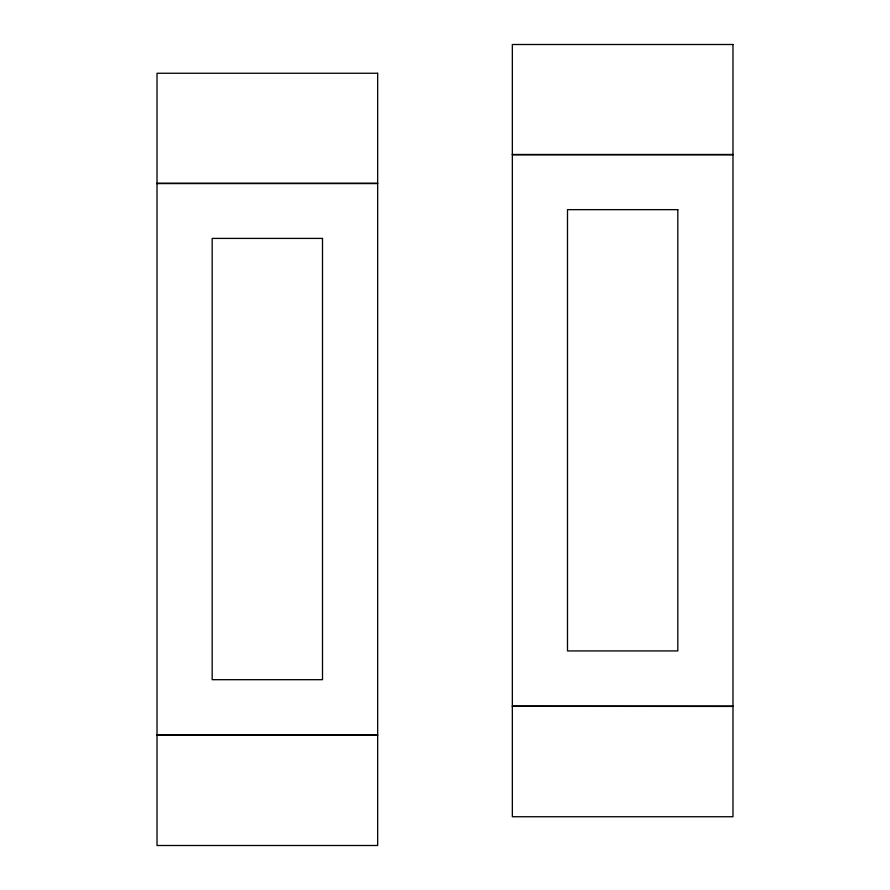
<?xml version="1.0" encoding="UTF-8"?>
<svg xmlns="http://www.w3.org/2000/svg" width="890" height="890" viewBox="0 0 890 890"><rect width="100%" height="100%" fill="white"/><g stroke="black" fill="none" stroke-linecap="round" stroke-linejoin="round"><path stroke-width="1.33" d="M512.34 154.482L732.982 154.482M512.34 154.816L732.982 154.816M157.018 183.24L377.66 183.24M157.018 183.574L377.66 183.574M512.34 706.093L732.982 706.093M512.34 706.293L732.982 706.426M157.018 734.851L377.66 734.851M157.018 735.051L377.66 735.185M732.982 44.5L512.34 44.5L512.34 816.742L732.982 816.742L732.982 44.5M377.66 73.258L157.018 73.258L157.018 845.5L377.66 845.5L377.66 73.258M677.824 209.651L567.497 209.651L567.497 650.924L677.824 650.924L677.824 209.651M322.503 238.409L212.176 238.409L212.176 679.682L322.503 679.682L322.503 238.409"/></g></svg>
